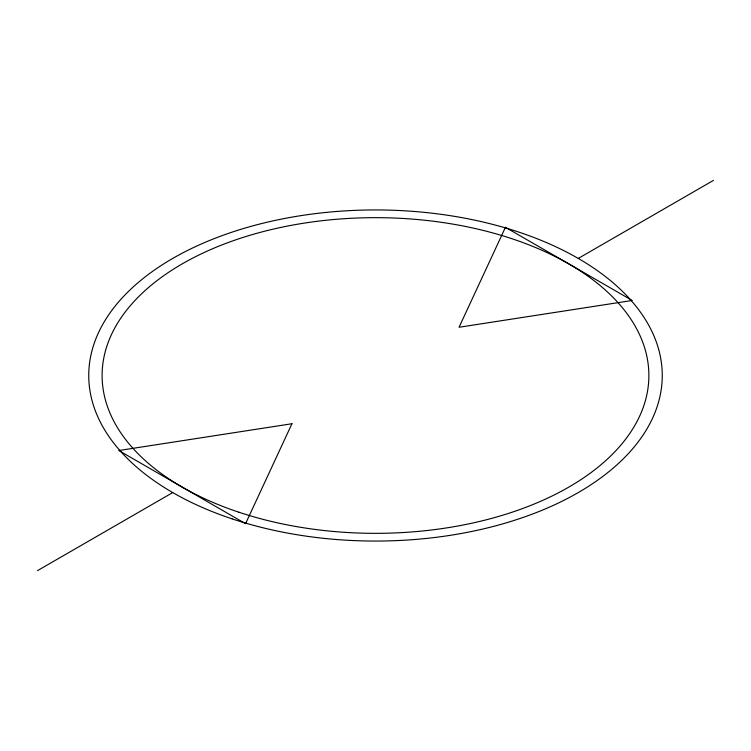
<?xml version="1.0" encoding="UTF-8"?>
<svg xmlns="http://www.w3.org/2000/svg" width="751" height="751" viewBox="0 0 751 751"><rect width="100%" height="100%" fill="white"/><g stroke="black" fill="none" stroke-linecap="round" stroke-linejoin="round"><path stroke-width="1.13" d="M37.55 570.61L172.73 492.572M578.27 258.428L713.45 180.39M291.942 423.742L245.558 523.691L118.827 450.525L291.942 423.742M505.442 227.309L459.058 327.258L632.173 300.475L505.442 227.309M232.115 518.875A286.76 165.558 0 0 0 662.26 375.5A286.76 165.558 0 0 0 232.115 232.125A286.76 165.558 0 0 0 232.115 518.875M238.809 512.191A273.373 157.832 0 0 0 648.873 375.5A273.373 157.832 0 0 0 238.809 238.809A273.373 157.832 0 0 0 238.809 512.191"/></g></svg>
